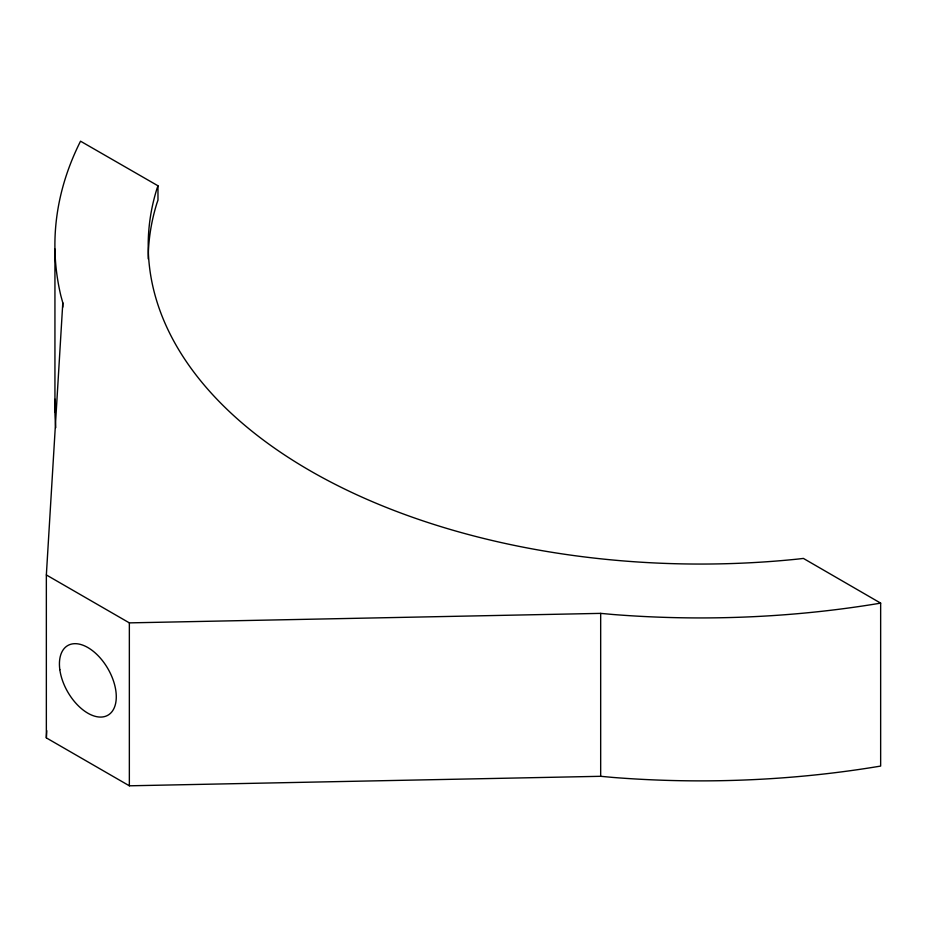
<?xml version="1.0" encoding="UTF-8"?>
<svg xmlns="http://www.w3.org/2000/svg" width="927" height="927" viewBox="0 0 927 927"><rect width="100%" height="100%" fill="white"/><g stroke="black" fill="none" stroke-linecap="round" stroke-linejoin="round"><path stroke-width="1.39" d="M157.972 185.782L156.941 188.714A552.307 318.876 0 0 0 798.332 559.016L803.408 558.425L880.65 603.129L880.65 766.073A645.632 372.747 0 0 1 612.909 777.429L600.673 776.305L129.351 785.806L46.35 737.892L46.35 574.949L62.804 302.839L60.869 295.771A645.632 372.747 0 0 1 80.533 141.194L157.972 185.782L157.972 200.162L156.941 203.094A552.307 318.876 0 0 0 148.216 258.9M46.35 737.892L46.79 730.685M46.35 574.949L129.351 622.874L600.673 613.373L612.909 614.485A645.632 372.747 0 0 0 880.65 603.129M600.673 613.373L600.673 776.305M129.351 622.874L129.351 785.806M62.804 302.839L62.804 307.161M54.936 249.085L54.936 412.028M55.782 427.637A645.632 372.747 0 0 1 55.087 399.247M59.826 669.665A40.209 23.21 60 0 0 105.979 716.131A40.209 23.21 60 0 0 97.764 655.331A40.209 23.21 60 0 0 59.826 669.665"/></g></svg>
